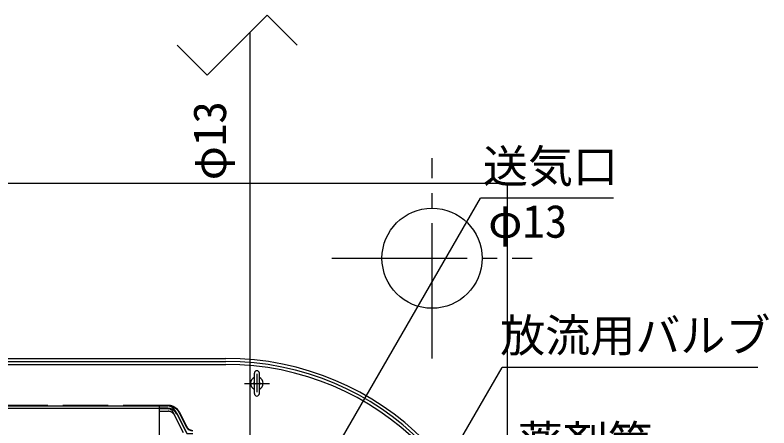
# Model space of a CAD drawing. Units: millimetres, scale not verified. Extents: x -11715 to 8910, y -9164 to 6308.
# Drawn here: x -4237 to -2731, y 1486 to 2311 of the extents above; entities that cross this region are included whole.
import ezdxf
from ezdxf.enums import TextEntityAlignment as Align

# ---------------------------------------------------------------- set-up
doc = ezdxf.new("R2010")
doc.units = ezdxf.units.MM
doc.header["$LTSCALE"] = 30
for name, pattern in [('CHAIN1', [8, 5, -1, 1, -1]), ('CHAIN2', [12, 9, -1, 1, -1]), ('DASHED3', [4, 3, -1]), ('DOUBLE_CHAIN2', [12.8, 9, -1, 0.6, -0.6, 0.6, -1])]:
    doc.linetypes.add(name, pattern=pattern)
for name, color, linetype, lineweight in [('0-1_機器', 2, 'Continuous', 25), ('0-2_空気管', 3, 'Continuous', 25), ('0-B_07', 3, 'Continuous', 25), ('0-D_文字', 7, 'Continuous', 25)]:
    doc.layers.add(name, color=color, linetype=linetype, lineweight=lineweight)
doc.styles.add('ＭＳ ゴシック', font='')
doc.styles.get('ＭＳ ゴシック').set_extended_font_data('MS Gothic')

msp = doc.modelspace()

# ---------------------------------------------------------------- linework, layer by layer
at = {"layer": '0-1_機器', "linetype": 'CHAIN2'}
for p, q in [((-3404.17, 1624.97), (-3404.17, 2024.97)), ((-3604.17, 1824.97), (-3204.17, 1824.97))]:
    msp.add_line(p, q, dxfattribs=at)
at = {"layer": '0-1_機器'}
for p, q in [((-6054.17, 1974.97), (-3254.17, 1974.97)), ((-3254.17, 1974.97), (-3254.17, -425.03))]:
    msp.add_line(p, q, dxfattribs=at)
msp.add_circle((-3404.17, 1824.97), 100, dxfattribs=at)
at = {"layer": '0-2_空気管'}
for p, q in [((-5585.08, 1624.97), (-3816.17, 1624.97)), ((-5585.08, 1618.97), (-3816.17, 1618.97)), ((-5585.08, 1612.97), (-3816.17, 1612.97)), ((-3759.17, 1554.72), (-3759.17, 1595.22)), ((-3749.17, 1554.72), (-3749.17, 1595.22)), ((-4306.81, 1529.97), (-3931.53, 1529.97)), ((-3931.53, 1524.97), (-4306.81, 1524.97)), ((-3949.17, 1530.78), (-3949.17, 19.17)), ((-3949.17, 1530.78), (-3934.22, 1530.39)), ((-3949.17, 1524.76), (-3931.17, 1524.29)), ((-3916.85, 1519.34), (-3896.28, 1478.19)), ((-3913.64, 1513.92), (-3899.7, 1486.03)), ((-3909.17, 1516.15), (-3895.23, 1488.26))]:
    msp.add_line(p, q, dxfattribs=at)
at = {"layer": '0-2_空気管', "linetype": 'CHAIN1'}
for p, q in [((-3754.17, 1594.12), (-3754.17, 1557.13)), ((-3779.17, 1574.97), (-3729.17, 1574.97))]:
    msp.add_line(p, q, dxfattribs=at)
at = {"layer": '0-2_空気管', "linetype": 'DASHED3'}
for p, q in [((-3931.53, 1530.97), (-4306.81, 1530.97)), ((-3931.53, 1524.97), (-4306.81, 1524.97)), ((-3934.35, 1525.39), (-3949.17, 1525.78)), ((-3949.17, 1519.76), (-3931.3, 1519.29)), ((-3900.75, 1475.96), (-3921.32, 1517.1)), ((-3913.64, 1513.92), (-3899.7, 1486.03)), ((-3894.33, 1488.71), (-3908.27, 1516.6))]:
    msp.add_line(p, q, dxfattribs=at)
at = {"layer": '0-2_空気管', "linetype": 'DOUBLE_CHAIN2'}
msp.add_lwpolyline([(-3899.7, 1486.03), (-3894.17, 1474.97), (-3881.81, 1474.97)], dxfattribs=at)
at = {"layer": '0-2_空気管'}
for centre, radius, start, end in [((-3816.17, 1062.97), 562, 0, 90), ((-3816.17, 1062.97), 556, 0, 90), ((-3816.17, 1062.97), 550, 0, 90), ((-3754.17, 1595.22), 5, 0, 180), ((-3754.17, 1574.97), 12.75, 113.089, 246.911), ((-3754.17, 1574.97), 12.75, 293.089, 66.911), ((-3754.17, 1574.97), 6, 146.443, 213.557), ((-3754.17, 1574.97), 6, 326.443, 33.557), ((-3754.17, 1554.72), 5, 180, 0), ((-3934.74, 1510.39), 20, 26.564, 88.5), ((-3931.53, 1504.97), 25, 26.565, 90), ((-3931.53, 1504.97), 20, 26.565, 90), ((-3931.69, 1504.29), 20, 26.564, 88.5), ((-3881.81, 1494.97), 15, 206.565, 270)]:
    msp.add_arc(centre, radius, start, end, dxfattribs=at)
at = {"layer": '0-2_空気管', "linetype": 'DASHED3'}
for centre, radius, start, end in [((-3934.74, 1510.39), 15, 26.564, 88.5), ((-3931.53, 1504.97), 26, 26.565, 90), ((-3931.53, 1504.97), 20, 26.565, 90), ((-3931.69, 1504.29), 15, 26.564, 88.5), ((-3881.81, 1494.97), 14, 206.565, 270)]:
    msp.add_arc(centre, radius, start, end, dxfattribs=at)
at = {"layer": '0-B_07', "color": 7}
for p, q in [((-3733.65, 2310.56), (-3853.65, 2190.56)), ((-3673.65, 2250.56), (-3733.65, 2310.56)), ((-3853.65, 2190.56), (-3913.65, 2250.56))]:
    msp.add_line(p, q, dxfattribs=at)
at = {"layer": '0-B_07', "color": 6}
msp.add_line((-3767.51, 1147.97), (-3767.51, 2276.7), dxfattribs=at)
at = {"layer": '0-D_文字', "color": 3}
for p, q in [((-3767.51, 1147.97), (-3307.46, 1944.81)), ((-3041.46, 1944.81), (-3307.46, 1944.81)), ((-3641.22, 953.62), (-3264.02, 1606.95)), ((-2753.02, 1606.95), (-3264.02, 1606.95))]:
    msp.add_line(p, q, dxfattribs=at)

# ---------------------------------------------------------------- texts
at = {"layer": '0-2_空気管', "color": 4, "style": 'ＭＳ ゴシック'}
msp.add_text('φ13', height=65.98, rotation=90, dxfattribs=at).set_placement((-3795.74, 1980.67), align=Align.BOTTOM_LEFT)
at = {"layer": '0-D_文字', "color": 4, "style": 'ＭＳ ゴシック'}
for s, p in [('送気口', (-3302.46, 1955.81)), ('φ13', (-3291.87, 1846.01)), ('放流用バルブ', (-3268.02, 1617.95)), ('薬剤筒', (-3232.92, 1405))]:
    msp.add_text(s, height=65.98, dxfattribs=at).set_placement(p, align=Align.BOTTOM_LEFT)

doc.saveas('drawing.dxf')
